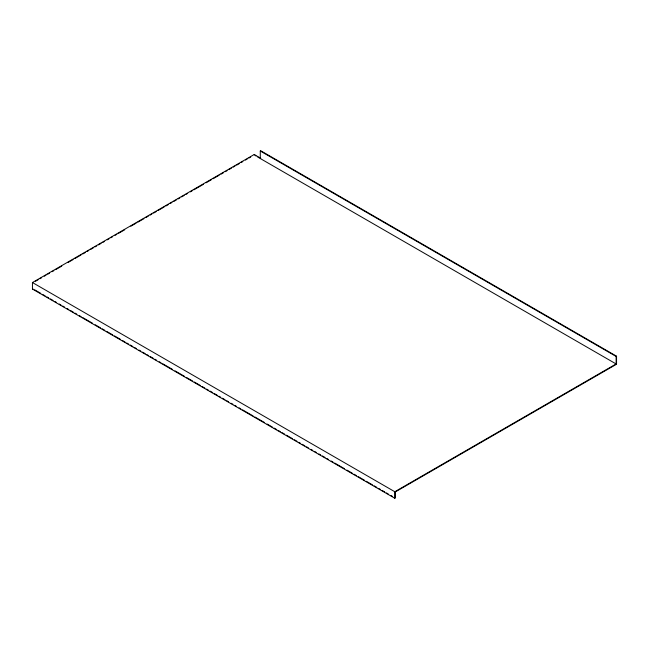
<?xml version="1.0" encoding="UTF-8"?>
<svg xmlns="http://www.w3.org/2000/svg" width="649" height="649" viewBox="0 0 649 649"><rect width="100%" height="100%" fill="white"/><g stroke="black" fill="none" stroke-linecap="round" stroke-linejoin="round"><path stroke-width="0.97" d="M32.45 282.534L254.197 154.511L260.711 158.267L260.273 158.518L260.273 150.998L260.711 150.746L616.55 356.196L616.55 364.211L395.233 491.983L395.233 498.002L394.803 498.254L32.45 289.048L32.45 282.534L394.803 491.739L616.12 363.959L616.12 356.447L260.273 150.998M35.508 281.268L38.129 279.751M39.881 278.746L41.633 277.731M44.254 276.223L46.006 275.208M47.758 274.202L49.502 273.188M52.131 271.671L53.875 270.665M55.627 269.651L61.752 266.122M67.877 262.585L73.126 259.551M74.87 258.545L80.995 255.008M82.748 253.994L85.368 252.485M87.12 251.471L88.872 250.465M90.617 249.451L93.245 247.934M94.989 246.928L96.742 245.914M98.494 244.908L101.114 243.391M102.867 242.385L104.619 241.371M107.239 239.854L108.991 238.848M110.736 237.834L112.488 236.828M115.108 235.311L116.861 234.297M118.613 233.291L124.738 229.754M130.855 226.217L136.103 223.191M137.856 222.177L143.981 218.648M145.725 217.634L148.353 216.117M150.106 215.111L151.85 214.097M153.602 213.091L156.222 211.574M157.975 210.568L164.1 207.031M165.852 206.017L168.472 204.5M170.225 203.494L171.969 202.48M173.721 201.474L176.35 199.957M178.094 198.951L179.846 197.937M181.59 196.931L184.219 195.414M185.971 194.4L187.715 193.394M190.344 191.877L192.088 190.871M193.84 189.857L203.462 184.3M206.09 182.791L211.339 179.757M213.083 178.743L219.208 175.214M220.96 174.2L223.581 172.683M225.333 171.677L227.085 170.663M228.829 169.657L231.458 168.14M233.202 167.134L234.954 166.12M236.707 165.114L239.327 163.597M241.079 162.583L242.831 161.577M245.452 160.06L247.204 159.054M248.948 158.04L250.701 157.034M32.45 289.048L32.88 288.797M616.12 356.447L616.55 356.196M255.957 156.02L254.197 154.511M257.71 157.034L259.462 158.048M260.273 158.518L616.12 363.959M34.64 289.811L40.782 293.356M42.534 294.37L45.17 295.887M46.923 296.901L48.675 297.915M50.427 298.929L53.064 300.446M54.816 301.461L56.577 302.475M59.205 303.992L60.957 305.006M62.718 306.02L64.47 307.034M67.098 308.551L68.859 309.565M70.611 310.579L73.24 312.096M75 313.11L76.752 314.124M79.381 315.641L81.141 316.655M82.894 317.669L92.547 323.243M95.176 324.76L100.441 327.802M102.193 328.816L104.83 330.333M106.582 331.347L112.723 334.892M114.475 335.906L120.617 339.451M122.377 340.465L125.006 341.982M126.758 342.997L128.518 344.011M130.271 345.025L132.907 346.542M134.659 347.556L136.412 348.57M139.048 350.087L140.801 351.101M142.553 352.115L145.189 353.632M146.942 354.646L148.694 355.66M150.454 356.674L153.083 358.191M154.835 359.205L156.596 360.219M159.224 361.736L160.976 362.75M162.737 363.764L172.383 369.338M175.019 370.855L184.665 376.428M186.425 377.442L192.566 380.987M194.319 382.001L200.46 385.547M202.212 386.561L204.849 388.078M206.601 389.092L208.353 390.106M210.114 391.12L212.742 392.637M214.494 393.651L217.131 395.168M218.883 396.182L220.636 397.196M222.396 398.21L225.025 399.727M226.777 400.741L228.537 401.755M231.166 403.272L232.926 404.286M234.678 405.301L236.431 406.315M239.067 407.832L240.82 408.846M242.572 409.86L253.102 415.936M254.854 416.95L264.508 422.523M267.137 424.04L272.402 427.083M274.162 428.097L276.79 429.614M278.543 430.628L280.303 431.642M282.055 432.656L284.684 434.173M286.444 435.187L292.585 438.732M294.338 439.746L296.966 441.263M298.727 442.277L300.479 443.291M302.231 444.305L304.868 445.822M306.62 446.837L308.372 447.851M311.009 449.368L312.761 450.382M314.514 451.396L316.274 452.41M318.902 453.927L320.655 454.941M322.415 455.955L325.044 457.472M326.804 458.486L328.556 459.5M331.185 461.025L332.945 462.031M334.697 463.045L344.351 468.619M346.98 470.136L352.245 473.178M353.997 474.192L356.634 475.709M358.386 476.723L364.527 480.268M366.279 481.282L372.421 484.827M374.181 485.841L376.809 487.358M378.562 488.373L380.322 489.387M382.074 490.401L384.703 491.918M386.463 492.932L388.216 493.946M390.844 495.463L392.604 496.477M394.803 491.739L394.803 498.254"/></g></svg>
